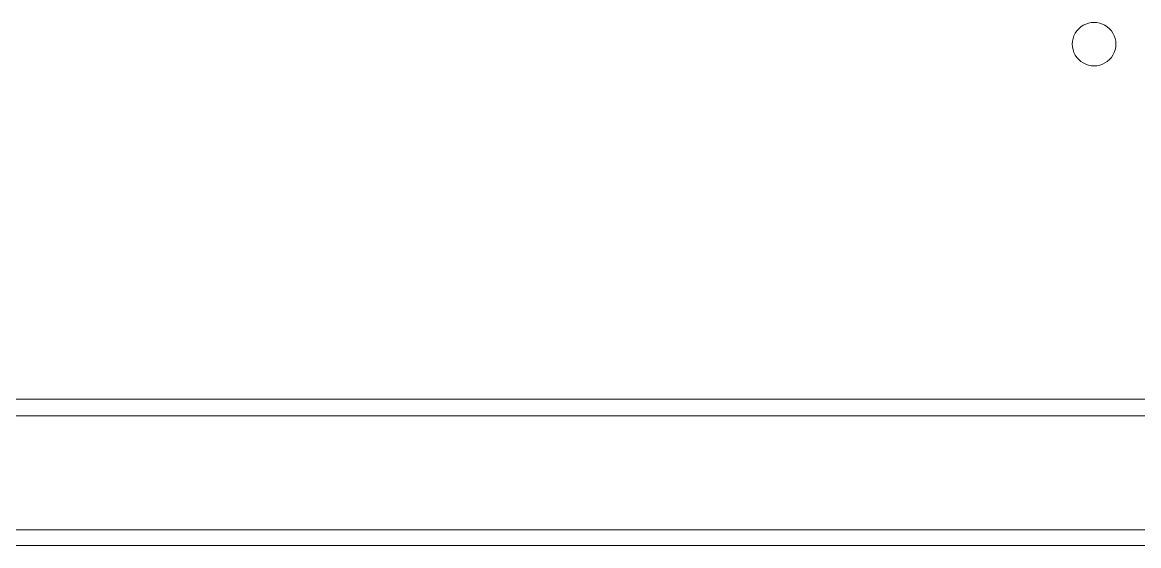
# Model space of a CAD drawing. Header units: inches. Extents: x 3268 to 7018, y 976 to 6708.
# Drawn here: x 5688.674 to 5693.493, y 3497.787 to 3500.045 of the extents above; entities that cross this region are included whole.
import ezdxf

# ---------------------------------------------------------------- set-up
doc = ezdxf.new("R2010")
doc.units = ezdxf.units.IN
doc.header["$MEASUREMENT"] = 0
doc.layers.add('G-IMPT', color=8, linetype='Continuous', lineweight=9)
doc.layers.add('Q-SPCQ', color=91, linetype='Continuous', lineweight=9)

# ---------------------------------------------------------------- blocks, each defined once
blk = doc.blocks.new('Main Locker for Revit - LKR-1_10_autocad_dwg_PRT-004-1-9311836-Overall Retail Plan Opt 2')
at = {"layer": 'G-IMPT', "color": 133}
for p, q in [((-1.8413, -6.5963), (35.4047, -6.5963)), ((-1.8413, -6.6677), (35.4047, -6.6677)), ((35.4047, -6.6677), (-1.8413, -6.6677))]:
    blk.add_line(p, q, dxfattribs=at)
for start_param, end_param in [(1.570796, 4.712389), (4.712389, 7.853982)]:
    blk.add_ellipse((30.7817, -5.0642), major_axis=(0.094, 0), ratio=0.999391, start_param=start_param, end_param=end_param, dxfattribs=at)
blk = doc.blocks.new('Main Locker for Revit - LKR-1_10_autocad_dwg_PRT-004-1$1$ATF-9311840-Overall Retail Plan Opt 2')
blk.add_blockref('Main Locker for Revit - LKR-1_10_autocad_dwg_PRT-004-1-9311836-Overall Retail Plan Opt 2', (0, 0))
blk = doc.blocks.new('Main Locker for Revit - LKR-1_10_autocad_dwg_PRT-012-1-2-V39-Overall Retail Plan Opt 2')
at = {"layer": 'G-IMPT', "color": 133}
for p, q in [((34.2932, -7.1597), (17.3256, -7.1597)), ((16.9437, -7.2287), (34.2932, -7.2287)), ((34.2932, -7.2287), (17.4537, -7.2287))]:
    blk.add_line(p, q, dxfattribs=at)
blk = doc.blocks.new('Main Locker for Revit - LKR-1_10_autocad_dwg_PRT-012-1-2$1$ATF-V41-Overall Retail Plan Opt 2')
blk.add_blockref('Main Locker for Revit - LKR-1_10_autocad_dwg_PRT-012-1-2-V39-Overall Retail Plan Opt 2', (0, 0))
blk = doc.blocks.new('Main Locker for Revit - LKR-1_10_autocad_dwg_LKR-1_10_A-9311910-Overall Retail Plan Opt 2')
for name in ['Main Locker for Revit - LKR-1_10_autocad_dwg_PRT-004-1$1$ATF-9311840-Overall Retail Plan Opt 2', 'Main Locker for Revit - LKR-1_10_autocad_dwg_PRT-012-1-2$1$ATF-V41-Overall Retail Plan Opt 2']:
    blk.add_blockref(name, (0, 0))
blk = doc.blocks.new('Main Locker for Revit - LKR-1_10_autocad_dwg-9311801-Overall Retail Plan Opt 2')
blk.add_blockref('Main Locker for Revit - LKR-1_10_autocad_dwg_LKR-1_10_A-9311910-Overall Retail Plan Opt 2', (0, 0))
blk = doc.blocks.new('Main Locker for Revit - Main Locker for Revit-9311911-Overall Retail Plan Opt 2')
blk.add_blockref('Main Locker for Revit - LKR-1_10_autocad_dwg-9311801-Overall Retail Plan Opt 2', (1.9693, -15.5823))
blk = doc.blocks.new('Arch_5 Points - Units and Amenities_v2022_rvt-1-Overall Retail Plan Opt 2')
at = {"layer": 'Q-SPCQ', "color": 133, "lineweight": 9}
blk.add_blockref('Main Locker for Revit - Main Locker for Revit-9311911-Overall Retail Plan Opt 2', (5660.5497, 3520.5976), dxfattribs=at)

msp = doc.modelspace()

# ---------------------------------------------------------------- block references
at = {"lineweight": 5}
msp.add_blockref('Arch_5 Points - Units and Amenities_v2022_rvt-1-Overall Retail Plan Opt 2', (0, 0), dxfattribs=at)

doc.saveas('drawing.dxf')
